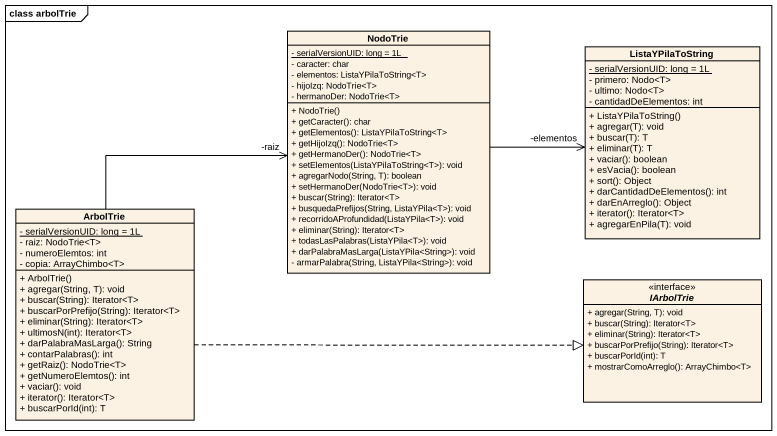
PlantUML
@startuml
mainframe class arbolTrie
hide circle
hide empty members
skinparam classAttributeIconSize 0
class NodoTrie {
  {static} - serialVersionUID: long = 1L
  - caracter: char
  - elementos: ListaYPilaToString<T>
  - hijoIzq: NodoTrie<T>
  - hermanoDer: NodoTrie<T>
  + NodoTrie()
  + getCaracter(): char
  + getElementos(): ListaYPilaToString<T>
  + getHijoIzq(): NodoTrie<T>
  + getHermanoDer(): NodoTrie<T>
  + setElementos(ListaYPilaToString<T>): void
  + agregarNodo(String, T): boolean
  + setHermanoDer(NodoTrie<T>): void
  + buscar(String): Iterator<T>
  + busquedaPrefijos(String, ListaYPila<T>): void
  + recorridoAProfundidad(ListaYPila<T>): void
  + eliminar(String): Iterator<T>
  + todasLasPalabras(ListaYPila<T>): void
  + darPalabraMasLarga(ListaYPila<String>): void
  - armarPalabra(String, ListaYPila<String>): void
}
class ListaYPilaToString {
  {static} - serialVersionUID: long = 1L
  - primero: Nodo<T>
  - ultimo: Nodo<T>
  - cantidadDeElementos: int
  + ListaYPilaToString()
  + agregar(T): void
  + buscar(T): T
  + eliminar(T): T
  + vaciar(): boolean
  + esVacia(): boolean
  + sort(): Object
  + darCantidadDeElementos(): int
  + darEnArreglo(): Object
  + iterator(): Iterator<T>
  + agregarEnPila(T): void
}
class ArbolTrie {
  {static} - serialVersionUID: long = 1L
  - raiz: NodoTrie<T>
  - numeroElemtos: int
  - copia: ArrayChimbo<T>
  + ArbolTrie()
  + agregar(String, T): void
  + buscar(String): Iterator<T>
  + buscarPorPrefijo(String): Iterator<T>
  + eliminar(String): Iterator<T>
  + ultimosN(int): Iterator<T>
  + darPalabraMasLarga(): String
  + contarPalabras(): int
  + getRaiz(): NodoTrie<T>
  + getNumeroElemtos(): int
  + vaciar(): void
  + iterator(): Iterator<T>
  + buscarPorId(int): T
}
interface IArbolTrie <<interface>> {
  + agregar(String, T): void
  + buscar(String): Iterator<T>
  + eliminar(String): Iterator<T>
  + buscarPorPrefijo(String): Iterator<T>
  + buscarPorId(int): T
  + mostrarComoArreglo(): ArrayChimbo<T>
}
NodoTrie -right-> "-elementos" ListaYPilaToString
ArbolTrie -right-> "-raiz" NodoTrie
ArbolTrie .right.|> IArbolTrie
@enduml
